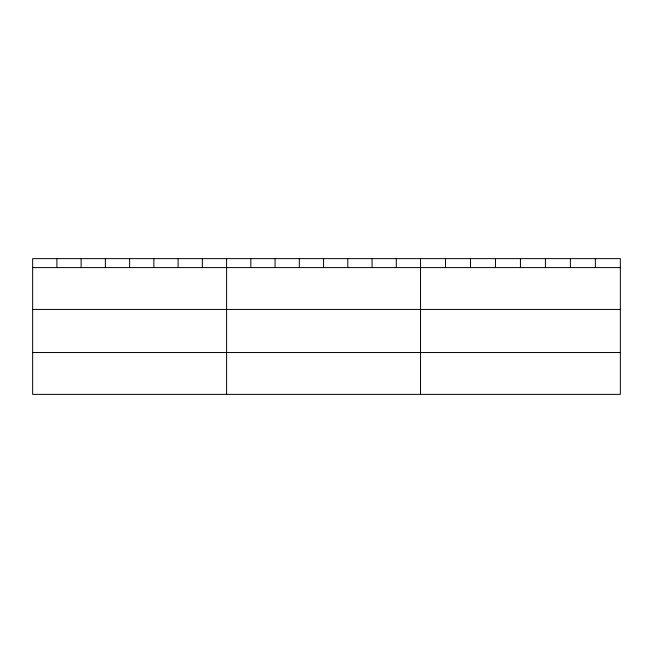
<?xml version="1.0" encoding="UTF-8"?>
<svg xmlns="http://www.w3.org/2000/svg" width="653" height="653" viewBox="0 0 653 653"><rect width="100%" height="100%" fill="white"/><g stroke="black" fill="none" stroke-linecap="round" stroke-linejoin="round"><path stroke-width="0.98" d="M620.35 309.432L620.35 258.629L32.65 258.629L32.65 394.371L620.35 394.371L620.35 309.432L32.65 309.432M32.65 267.591L620.35 267.591M32.65 352.53L620.35 352.53M595.373 258.629L595.373 267.591M570.395 258.629L570.395 267.591M545.418 258.629L545.418 267.591M520.441 258.629L520.441 267.591M495.464 258.629L495.464 267.591M470.486 258.629L470.486 267.591M445.509 258.629L445.509 267.591M420.532 258.629L420.532 394.371M396.289 258.629L396.289 267.591M372.047 258.629L372.047 267.591M347.804 258.629L347.804 267.591M323.561 258.629L323.561 267.591M299.319 258.629L299.319 267.591M275.076 258.629L275.076 267.591M250.834 258.629L250.834 267.591M226.591 258.629L226.591 394.371M202.348 258.629L202.348 267.591M178.106 258.629L178.106 267.591M153.863 258.629L153.863 267.591M129.621 258.629L129.621 267.591M105.378 258.629L105.378 267.591M81.135 258.629L81.135 267.591M56.893 258.629L56.893 267.591"/></g></svg>
